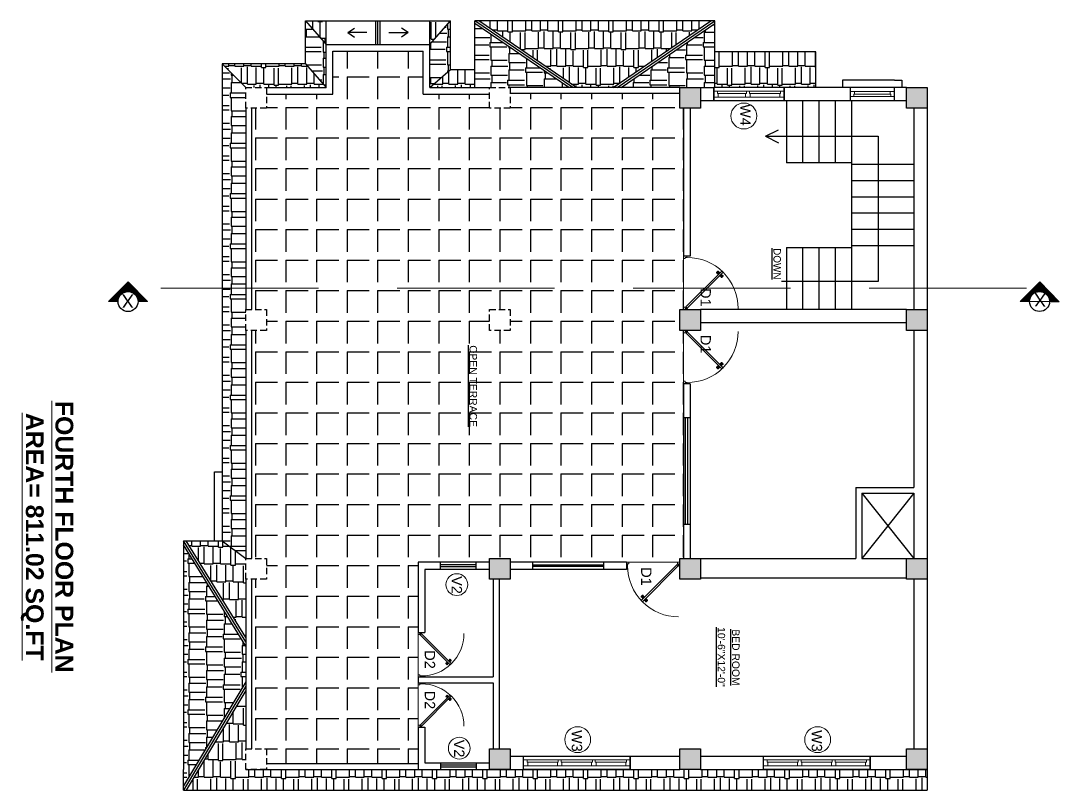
# Model space of a CAD drawing. Header units: inches. Extents: x 1397 to 20304, y -27267 to -746.
# Drawn here: x 18071 to 18772, y -17761 to -17241 of the extents above; entities that cross this region are included whole.
import ezdxf

# ---------------------------------------------------------------- set-up
doc = ezdxf.new("R2010")
doc.units = ezdxf.units.IN
doc.header["$LTSCALE"] = 17
doc.header["$MEASUREMENT"] = 0
doc.linetypes.add('21_FP_00$0$HIDDEN', pattern=[0.375, 0.25, -0.125])
doc.linetypes.add('PHANTOM2', pattern=[1.25, 0.625, -0.125, 0.125, -0.125, 0.125, -0.125])
for name, color, linetype, lineweight in [('25 BOT BAR', 12, 'Continuous', 25), ('aa_section_line', 2, 'PHANTOM2', 13), ('DOOR & WIN', 1, 'Continuous', 25), ('OUTLINE', 1, 'Continuous', 25), ('PUERTAS', 7, 'Continuous', 9), ('TEXT', 231, 'Continuous', 20), ('WINDOW FRAME PLAN', 162, 'Continuous', 18)]:
    doc.layers.add(name, color=color, linetype=linetype, lineweight=lineweight)
doc.layers.add('A-Sect-Iden', color=111, linetype='Continuous')
doc.styles.add('DIMTEXT', font='arial.ttf', dxfattribs={"height": 6})
doc.styles.add('HEADING', font='swissel.ttf')
pattern_1 = [(360, (39844.27, -7276.086), (25.5, 12), [6, -5, 7, -3, 9, -4]), (360, (39850.27, -7275.586), (25.5, 12), [5, -19, 4, -6]), (360, (39862.27, -7276.836), (25.5, 12), [3, -31]), (90, (39844.27, -7276.086), (-8.5, 12), [11.5, -36.5]), (90, (39850.27, -7276.086), (-8.5, 12), [11.25, -36.75]), (90, (39855.27, -7276.086), (-8.5, 12), [10.5, -37.5]), (90, (39862.27, -7276.836), (-8.5, 12), [11.5, -36.5]), (90, (39865.27, -7276.836), (-8.5, 12), [11.5, -36.5]), (90, (39874.27, -7276.086), (-8.5, 12), [11, -37])]
pattern_2 = [(270, (39844.27, -7276.086), (12, -25.5), [6, -5, 7, -3, 9, -4]), (270, (39844.77, -7282.086), (12, -25.5), [5, -19, 4, -6]), (270, (39843.52, -7294.086), (12, -25.5), [3, -31]), (360, (39844.27, -7276.086), (12, 8.5), [11.5, -36.5]), (360, (39844.27, -7282.086), (12, 8.5), [11.25, -36.75]), (360, (39844.27, -7287.086), (12, 8.5), [10.5, -37.5]), (360, (39843.52, -7294.086), (12, 8.5), [11.5, -36.5]), (360, (39843.52, -7297.086), (12, 8.5), [11.5, -36.5]), (360, (39844.27, -7306.086), (12, 8.5), [11, -37])]
pattern_3 = [(270, (37076.872, -7276.086), (12, -25.5), [6, -5, 7, -3, 9, -4]), (270, (37077.372, -7282.086), (12, -25.5), [5, -19, 4, -6]), (270, (37076.122, -7294.086), (12, -25.5), [3, -31]), (360, (37076.872, -7276.086), (12, 8.5), [11.5, -36.5]), (360, (37076.872, -7282.086), (12, 8.5), [11.25, -36.75]), (360, (37076.872, -7287.086), (12, 8.5), [10.5, -37.5]), (360, (37076.122, -7294.086), (12, 8.5), [11.5, -36.5]), (360, (37076.122, -7297.086), (12, 8.5), [11.5, -36.5]), (360, (37076.872, -7306.086), (12, 8.5), [11, -37])]
pattern_4 = [(360, (37076.872, -7276.086), (25.5, 12), [6, -5, 7, -3, 9, -4]), (360, (37082.872, -7275.586), (25.5, 12), [5, -19, 4, -6]), (360, (37094.872, -7276.836), (25.5, 12), [3, -31]), (90, (37076.872, -7276.086), (-8.5, 12), [11.5, -36.5]), (90, (37082.872, -7276.086), (-8.5, 12), [11.25, -36.75]), (90, (37087.872, -7276.086), (-8.5, 12), [10.5, -37.5]), (90, (37094.872, -7276.836), (-8.5, 12), [11.5, -36.5]), (90, (37097.872, -7276.836), (-8.5, 12), [11.5, -36.5]), (90, (37106.872, -7276.086), (-8.5, 12), [11, -37])]
pattern_5 = [(360, (38950.952, -6429.164), (25.5, 12), [6, -5, 7, -3, 9, -4]), (360, (38956.952, -6428.664), (25.5, 12), [5, -19, 4, -6]), (360, (38968.952, -6429.914), (25.5, 12), [3, -31]), (90, (38950.952, -6429.164), (-8.5, 12), [11.5, -36.5]), (90, (38956.952, -6429.164), (-8.5, 12), [11.25, -36.75]), (90, (38961.952, -6429.164), (-8.5, 12), [10.5, -37.5]), (90, (38968.952, -6429.914), (-8.5, 12), [11.5, -36.5]), (90, (38971.952, -6429.914), (-8.5, 12), [11.5, -36.5]), (90, (38980.952, -6429.164), (-8.5, 12), [11, -37])]
pattern_6 = [(270, (38950.952, -6429.164), (12, -25.5), [6, -5, 7, -3, 9, -4]), (270, (38951.452, -6435.164), (12, -25.5), [5, -19, 4, -6]), (270, (38950.202, -6447.164), (12, -25.5), [3, -31]), (360, (38950.952, -6429.164), (12, 8.5), [11.5, -36.5]), (360, (38950.952, -6435.164), (12, 8.5), [11.25, -36.75]), (360, (38950.952, -6440.164), (12, 8.5), [10.5, -37.5]), (360, (38950.202, -6447.164), (12, 8.5), [11.5, -36.5]), (360, (38950.202, -6450.164), (12, 8.5), [11.5, -36.5]), (360, (38950.952, -6459.164), (12, 8.5), [11, -37])]

# ---------------------------------------------------------------- blocks, each defined once
blk = doc.blocks.new('ffddd')
at = {"layer": 'DOOR & WIN'}
for p, q in [((-13345.31, -2388.07), (-13345.31, -2316.07)), ((-13336.31, -2316.07), (-13345.31, -2316.07)), ((-13336.31, -2316.07), (-13336.31, -2388.07)), ((-13336.31, -2388.07), (-13345.31, -2388.07)), ((-13336.31, -2388.07), (-13345.31, -2388.07))]:
    blk.add_line(p, q, dxfattribs=at)
at = {"layer": 'WINDOW FRAME PLAN'}
for p, q in [((-13342.81, -2316.07), (-13342.81, -2318.57)), ((-13342.81, -2385.57), (-13342.81, -2318.57)), ((-13342.81, -2318.57), (-13341.31, -2318.57)), ((-13341.31, -2318.57), (-13341.31, -2319.07)), ((-13341.31, -2319.07), (-13341.31, -2339.57)), ((-13341.31, -2319.07), (-13338.81, -2319.07)), ((-13338.81, -2316.07), (-13338.81, -2319.07)), ((-13338.81, -2319.07), (-13338.81, -2385.07)), ((-13342.81, -2339.57), (-13341.31, -2339.57)), ((-13341.31, -2339.07), (-13338.81, -2339.07)), ((-13342.81, -2341.57), (-13341.31, -2341.57)), ((-13341.31, -2341.57), (-13341.31, -2342.07)), ((-13341.31, -2341.57), (-13341.31, -2362.57)), ((-13341.31, -2342.07), (-13338.81, -2342.07)), ((-13341.31, -2362.07), (-13338.81, -2362.07)), ((-13341.31, -2362.57), (-13341.31, -2362.07)), ((-13342.81, -2362.57), (-13341.31, -2362.57)), ((-13342.81, -2364.57), (-13341.31, -2364.57)), ((-13341.31, -2364.57), (-13341.31, -2385.57)), ((-13341.31, -2365.07), (-13338.81, -2365.07)), ((-13342.81, -2388.07), (-13342.81, -2385.57)), ((-13342.81, -2385.57), (-13341.31, -2385.57)), ((-13341.31, -2385.07), (-13338.81, -2385.07)), ((-13341.31, -2385.57), (-13341.31, -2385.07)), ((-13338.81, -2388.07), (-13338.81, -2385.07))]:
    blk.add_line(p, q, dxfattribs=at)
blk = doc.blocks.new('3ft')
at = {"layer": 'PUERTAS', "color": 6}
for p, q in [((1.01, 2.52), (25.23, 26.74)), ((26.05, 25.92), (1.77, 1.64)), ((26.05, 25.92), (25.23, 26.74)), ((0, 2.4), (0, 0)), ((0.72, 2.4), (0, 2.4)), ((1.6, 0), (0, 0)), ((0.72, 1.52), (0.72, 2.44)), ((0.8, 1.52), (0.72, 1.52)), ((0.8, 1.52), (0.8, 2.41)), ((0.8, 1.2), (0.8, 1.52)), ((1.6, 1.2), (0.8, 1.2)), ((1.57, 1.84), (0.94, 2.47)), ((1.63, 1.89), (0.97, 2.55)), ((1.63, 1.89), (1.57, 1.84)), ((1.77, 1.64), (1.57, 1.84)), ((1.6, 0), (1.6, 1.2)), ((34.4, 0), (34.4, 1.2)), ((34.4, 1.2), (35.2, 1.2)), ((34.4, 0), (36, 0)), ((35.2, 1.2), (35.2, 2.4)), ((35.2, 2.4), (36, 2.4)), ((36, 0), (36, 2.4))]:
    blk.add_line(p, q, dxfattribs=at)
at = {"layer": 'PUERTAS', "color": 8}
for p, q in [((22.57, 24.94), (21.65, 25.68)), ((22.63, 24.99), (21.69, 25.75)), ((22.74, 25.1), (21.84, 25.9)), ((22.13, 26.28), (21.98, 26.13)), ((22.88, 25.24), (22.01, 26.06)), ((22.13, 26.28), (22.27, 26.42)), ((22.29, 26.41), (22.27, 26.42)), ((23.16, 25.52), (22.34, 26.39)), ((23.3, 25.66), (22.5, 26.56)), ((23.41, 25.77), (22.65, 26.71)), ((22.69, 24.32), (23.02, 24.83)), ((23.46, 25.83), (22.72, 26.75)), ((22.95, 24.96), (22.84, 25.07)), ((22.98, 24.99), (22.86, 25.1)), ((23.03, 25.04), (22.91, 25.15)), ((22.91, 24.53), (23.1, 24.91)), ((23.11, 25.12), (22.99, 25.23)), ((23.13, 24.76), (23.18, 24.99)), ((23.28, 25.3), (23.17, 25.41)), ((23.36, 25.37), (23.25, 25.49)), ((23.31, 24.94), (23.28, 25.08)), ((23.41, 25.43), (23.3, 25.54)), ((23.46, 25.09), (23.32, 25.13)), ((23.44, 25.45), (23.33, 25.56)), ((23.64, 25.27), (23.41, 25.22)), ((23.87, 25.49), (23.49, 25.3)), ((24.08, 25.71), (23.57, 25.38)), ((23.63, 23.38), (24.14, 23.72)), ((23.84, 23.6), (24.22, 23.79)), ((24.07, 23.82), (24.3, 23.88)), ((24.25, 24), (24.39, 23.97)), ((24.25, 23.26), (24.99, 22.34)), ((24.27, 23.64), (24.38, 23.53)), ((24.3, 23.67), (24.41, 23.56)), ((24.3, 23.32), (25.06, 22.38)), ((24.35, 23.72), (24.46, 23.61)), ((24.4, 24.15), (24.43, 24.01)), ((24.41, 23.43), (25.2, 22.53)), ((24.43, 23.8), (24.54, 23.69)), ((24.58, 24.33), (24.52, 24.1)), ((24.55, 23.57), (25.37, 22.7)), ((24.6, 23.97), (24.72, 23.86)), ((24.8, 24.56), (24.61, 24.18)), ((25.02, 24.77), (24.68, 24.26)), ((24.68, 24.05), (24.79, 23.94)), ((24.73, 24.1), (24.85, 23.99)), ((24.76, 24.13), (24.87, 24.02)), ((24.83, 23.85), (25.7, 23.03)), ((24.97, 23.99), (25.87, 23.2)), ((25.08, 24.1), (26.02, 23.34)), ((25.14, 24.15), (26.06, 23.41)), ((25.58, 22.82), (25.43, 22.67)), ((25.58, 22.82), (25.73, 22.97)), ((25.72, 22.98), (25.73, 22.97)), ((0, 0), (36, 0))]:
    blk.add_line(p, q, dxfattribs=at)
at = {"layer": 'PUERTAS', "color": 1}
for p, q in [((21.67, 25.73), (22.17, 26.23)), ((22.49, 24.95), (21.67, 25.61)), ((21.7, 25.82), (22.14, 26.26)), ((21.73, 25.79), (21.7, 25.82)), ((22.58, 26.7), (22.14, 26.26)), ((22.67, 26.73), (22.17, 26.23)), ((22.61, 26.67), (22.58, 26.7)), ((22.6, 24.96), (23.02, 25.38)), ((22.61, 24.25), (22.92, 24.72)), ((22.62, 24.13), (22.61, 24.14)), ((22.7, 25.07), (22.71, 25.06)), ((23.45, 25.91), (22.79, 26.73)), ((22.82, 25.06), (23.08, 25.32)), ((22.94, 24.95), (22.83, 25.07)), ((22.92, 24.72), (22.92, 24.72)), ((22.93, 24.94), (23.19, 25.21)), ((22.93, 24.84), (22.93, 24.83)), ((23.44, 25.81), (23.02, 25.38)), ((23.34, 25.58), (23.08, 25.32)), ((23.46, 25.47), (23.19, 25.21)), ((23.33, 25.7), (23.34, 25.69)), ((23.45, 25.46), (23.33, 25.57)), ((23.44, 23.31), (23.45, 23.3)), ((23.56, 23.3), (24.03, 23.61)), ((23.57, 25.47), (23.57, 25.47)), ((24.15, 25.79), (23.68, 25.48)), ((23.68, 25.48), (23.68, 25.48)), ((24.03, 23.61), (24.03, 23.62)), ((24.14, 23.62), (24.14, 23.62)), ((24.25, 23.62), (24.51, 23.89)), ((24.27, 25.78), (24.26, 25.79)), ((24.26, 23.29), (24.69, 23.71)), ((24.26, 23.63), (24.37, 23.52)), ((24.26, 23.18), (24.92, 22.37)), ((24.37, 23.52), (24.63, 23.77)), ((24.37, 23.4), (24.37, 23.4)), ((24.78, 24.15), (24.51, 23.89)), ((24.89, 24.03), (24.63, 23.77)), ((25.11, 24.14), (24.69, 23.71)), ((24.77, 24.14), (24.88, 24.03)), ((24.79, 24.38), (24.78, 24.37)), ((24.78, 24.26), (24.78, 24.26)), ((25.1, 24.84), (24.79, 24.38)), ((25, 24.03), (25, 24.03)), ((25.04, 22.36), (25.54, 22.86)), ((25.09, 24.96), (25.1, 24.95)), ((25.1, 22.42), (25.13, 22.39)), ((25.13, 22.39), (25.57, 22.83)), ((25.22, 24.14), (26.03, 23.48)), ((26.04, 23.37), (25.54, 22.86)), ((26.01, 23.27), (25.57, 22.83)), ((25.98, 23.3), (26.01, 23.27))]:
    blk.add_line(p, q, dxfattribs=at)
at = {"layer": 'PUERTAS', "color": 2}
for p, q in [((21.99, 26.11), (21.98, 26.13)), ((25.42, 22.68), (25.43, 22.67))]:
    blk.add_line(p, q, dxfattribs=at)
at = {"layer": 'PUERTAS', "color": 6}
for radius in [0.155, 0.0752]:
    blk.add_circle((0.82, 2.56), radius, dxfattribs=at)
blk.add_arc((0.82, 2.56), 34.38, 359.72845, 90.03333, dxfattribs=at)
at = {"layer": 'PUERTAS', "color": 1}
for centre, start, end in [((22.54, 25.01), 231.07637, 315), ((22.67, 24.2), 135, 225), ((22.73, 26.68), 38.92363, 135), ((22.77, 25.12), 225, 315), ((22.99, 24.89), 135, 219.74275), ((22.87, 24.78), 315, 39.74275), ((23.28, 25.63), 315, 45), ((23.39, 25.86), 315, 38.92363), ((23.51, 23.36), 225, 315), ((23.51, 25.41), 50.25725, 135), ((23.62, 25.53), 230.25725, 315), ((24.09, 23.56), 50.25725, 135), ((24.2, 23.68), 230.25725, 315), ((24.2, 25.73), 45, 135), ((24.32, 23.23), 135, 218.92363), ((24.42, 23.46), 135, 225), ((24.84, 24.31), 135, 219.74275), ((24.72, 24.21), 315, 39.74275), ((24.94, 23.98), 45, 135), ((24.98, 22.42), 218.92363, 315), ((25.04, 24.89), 315, 45), ((25.17, 24.08), 51.07637, 135), ((25.98, 23.42), 315, 51.07637)]:
    blk.add_arc(centre, 0.08, start, end, dxfattribs=at)
blk = doc.blocks.new('*U2802')
at = {"color": 3, "xscale": -1}
blk.add_blockref('3ft', (42, 0), dxfattribs=at)
blk = doc.blocks.new('*U2795')
at = {"color": 3, "xscale": -1}
blk.add_blockref('3ft', (42, 0), dxfattribs=at)
blk = doc.blocks.new("W4'")
at = {"layer": '25 BOT BAR'}
for p, q in [((9894.28, -8421.4), (9894.28, -8468.92)), ((9903.28, -8421.4), (9903.28, -8468.92))]:
    blk.add_line(p, q, dxfattribs=at)
at = {"layer": 'DOOR & WIN'}
blk.add_line((9903.28, -8421.4), (9894.28, -8421.4), dxfattribs=at)
at = {"layer": 'OUTLINE'}
blk.add_line((9903.28, -8468.92), (9894.28, -8468.92), dxfattribs=at)
at = {"layer": 'WINDOW FRAME PLAN'}
for p, q in [((9896.78, -8421.4), (9896.78, -8423.9)), ((9896.78, -8468.92), (9896.78, -8423.9)), ((9896.78, -8423.9), (9898.28, -8423.9)), ((9898.28, -8423.9), (9898.28, -8424.4)), ((9898.28, -8424.4), (9898.28, -8444.9)), ((9898.28, -8424.4), (9900.78, -8424.4)), ((9900.78, -8421.4), (9900.78, -8424.4)), ((9900.78, -8424.4), (9900.78, -8468.92)), ((9896.78, -8444.9), (9898.28, -8444.9)), ((9896.78, -8446.9), (9898.28, -8446.9)), ((9898.28, -8444.4), (9900.78, -8444.4)), ((9898.28, -8446.9), (9898.28, -8447.4)), ((9898.28, -8446.9), (9898.28, -8466.42)), ((9898.28, -8447.4), (9900.78, -8447.4)), ((9896.78, -8468.92), (9896.78, -8466.42)), ((9896.78, -8466.42), (9898.28, -8466.42)), ((9898.28, -8465.92), (9900.78, -8465.92)), ((9898.28, -8466.42), (9898.28, -8465.92)), ((9900.78, -8468.92), (9900.78, -8465.92))]:
    blk.add_line(p, q, dxfattribs=at)
blk = doc.blocks.new('2ft6in')
at = {"layer": 'PUERTAS', "color": 2}
for p, q in [((0.84, 2.1), (21.02, 22.28)), ((21.71, 21.6), (1.47, 1.37)), ((18.33, 21.76), (18.31, 21.77)), ((21.71, 21.6), (21.02, 22.28)), ((21.18, 18.9), (21.2, 18.89)), ((0, 2), (0, 0)), ((0.6, 2), (0, 2)), ((1.33, 0), (0, 0)), ((0.6, 1.26), (0.6, 2.04)), ((0.67, 1.26), (0.6, 1.26)), ((0.67, 1.26), (0.67, 2.01)), ((0.67, 1), (0.67, 1.26)), ((1.33, 1), (0.67, 1)), ((1.31, 1.53), (0.79, 2.06)), ((1.36, 1.58), (0.81, 2.12)), ((1.36, 1.58), (1.31, 1.53)), ((1.47, 1.37), (1.31, 1.53)), ((1.33, 0), (1.33, 1)), ((28.67, 0), (28.67, 1)), ((28.67, 1), (29.33, 1)), ((28.67, 0), (30, 0)), ((29.33, 1), (29.33, 2)), ((29.33, 2), (30, 2)), ((30, 0), (30, 2))]:
    blk.add_line(p, q, dxfattribs=at)
at = {"layer": 'PUERTAS', "color": 8}
for p, q in [((18.81, 20.78), (18.04, 21.4)), ((18.86, 20.83), (18.08, 21.46)), ((18.95, 20.92), (18.2, 21.58)), ((18.44, 21.9), (18.31, 21.77)), ((19.07, 21.03), (18.34, 21.72)), ((18.44, 21.9), (18.56, 22.02)), ((18.58, 22.01), (18.56, 22.02)), ((19.3, 21.26), (18.61, 22)), ((19.42, 21.38), (18.75, 22.14)), ((19.51, 21.48), (18.88, 22.26)), ((19.55, 21.53), (18.93, 22.3)), ((19.4, 21.08), (19.31, 21.17)), ((19.47, 21.15), (19.38, 21.24)), ((19.51, 21.19), (19.42, 21.28)), ((19.53, 21.21), (19.44, 21.3)), ((19.7, 21.06), (19.51, 21.01)), ((19.89, 21.24), (19.58, 21.08)), ((20.07, 21.42), (19.64, 21.15)), ((18.91, 20.27), (19.19, 20.69)), ((19.13, 20.8), (19.03, 20.9)), ((19.15, 20.82), (19.05, 20.92)), ((19.09, 20.44), (19.25, 20.76)), ((19.19, 20.87), (19.1, 20.96)), ((19.25, 20.93), (19.16, 21.02)), ((19.28, 20.63), (19.32, 20.83)), ((19.43, 20.78), (19.4, 20.9)), ((19.55, 20.91), (19.43, 20.94)), ((19.69, 19.49), (20.12, 19.76)), ((19.87, 19.67), (20.18, 19.83)), ((20.06, 19.85), (20.25, 19.9)), ((20.21, 20), (20.33, 19.97)), ((20.21, 19.38), (20.83, 18.61)), ((20.23, 19.7), (20.32, 19.61)), ((20.25, 19.72), (20.34, 19.63)), ((20.25, 19.43), (20.88, 18.65)), ((20.29, 19.76), (20.38, 19.67)), ((20.33, 20.13), (20.36, 20.01)), ((20.34, 19.53), (21, 18.77)), ((20.36, 19.83), (20.45, 19.74)), ((20.48, 20.28), (20.44, 20.08)), ((20.46, 19.64), (21.14, 18.91)), ((20.5, 19.98), (20.6, 19.89)), ((20.67, 20.47), (20.51, 20.15)), ((20.85, 20.64), (20.57, 20.22)), ((20.57, 20.04), (20.66, 19.95)), ((20.61, 20.09), (20.7, 19.99)), ((20.63, 20.11), (20.72, 20.01)), ((20.69, 19.87), (21.42, 19.19)), ((20.81, 19.99), (21.56, 19.33)), ((20.9, 20.08), (21.68, 19.45)), ((20.95, 20.13), (21.72, 19.51)), ((21.32, 19.01), (21.2, 18.89)), ((21.32, 19.01), (21.44, 19.14)), ((21.43, 19.15), (21.44, 19.14)), ((0, 0), (30, 0))]:
    blk.add_line(p, q, dxfattribs=at)
at = {"layer": 'PUERTAS', "color": 1}
for p, q in [((18.06, 21.44), (18.48, 21.86)), ((18.74, 20.79), (18.06, 21.34)), ((18.08, 21.51), (18.45, 21.88)), ((18.11, 21.49), (18.08, 21.51)), ((18.82, 22.25), (18.45, 21.88)), ((18.9, 22.28), (18.48, 21.86)), ((18.84, 22.23), (18.82, 22.25)), ((18.83, 20.8), (19.18, 21.15)), ((19.54, 21.59), (18.99, 22.27)), ((19.02, 20.88), (19.24, 21.1)), ((19.54, 21.5), (19.18, 21.15)), ((19.45, 21.31), (19.24, 21.1)), ((19.55, 21.22), (19.33, 21.01)), ((19.45, 21.41), (19.45, 21.41)), ((19.54, 21.22), (19.45, 21.31)), ((19.64, 21.23), (19.64, 21.23)), ((19.74, 21.24), (19.73, 21.23)), ((20.12, 21.49), (19.74, 21.24)), ((20.22, 21.48), (20.22, 21.49)), ((18.84, 20.21), (19.1, 20.6)), ((18.85, 20.11), (18.84, 20.12)), ((18.92, 20.89), (18.93, 20.88)), ((19.12, 20.8), (19.03, 20.89)), ((19.1, 20.7), (19.11, 20.69)), ((19.1, 20.6), (19.1, 20.6)), ((19.11, 20.79), (19.33, 21.01)), ((19.53, 19.43), (19.54, 19.42)), ((19.64, 19.42), (20.02, 19.67)), ((20.02, 19.67), (20.03, 19.68)), ((20.12, 19.68), (20.12, 19.68)), ((20.21, 19.69), (20.43, 19.9)), ((20.22, 19.41), (20.57, 19.76)), ((20.22, 19.69), (20.31, 19.6)), ((20.22, 19.32), (20.76, 18.64)), ((20.31, 19.6), (20.52, 19.81)), ((20.31, 19.5), (20.31, 19.5)), ((20.65, 20.12), (20.43, 19.9)), ((20.74, 20.03), (20.52, 19.81)), ((20.93, 20.11), (20.57, 19.76)), ((20.64, 20.11), (20.73, 20.02)), ((20.66, 20.31), (20.65, 20.31)), ((20.65, 20.21), (20.65, 20.22)), ((20.91, 20.7), (20.66, 20.31)), ((20.84, 20.02), (20.83, 20.03)), ((20.86, 18.63), (21.28, 19.05)), ((20.91, 20.8), (20.91, 20.79)), ((20.91, 18.68), (20.94, 18.66)), ((20.94, 18.66), (21.31, 19.03)), ((21.02, 20.12), (21.7, 19.57)), ((21.7, 19.47), (21.28, 19.05)), ((21.67, 19.4), (21.31, 19.03)), ((21.65, 19.42), (21.67, 19.4))]:
    blk.add_line(p, q, dxfattribs=at)
at = {"layer": 'PUERTAS', "color": 2}
for radius in [0.129, 0.0627]:
    blk.add_circle((0.68, 2.14), radius, dxfattribs=at)
at = {"layer": 'PUERTAS', "color": 8}
blk.add_arc((0.68, 2.14), 28.65, 359.72845, 90.03333, dxfattribs=at)
at = {"layer": 'PUERTAS', "color": 1}
for centre, start, end in [((18.94, 22.23), 38.92363, 135), ((19.4, 21.36), 315, 45), ((19.49, 21.55), 315, 38.92363), ((19.6, 21.18), 50.25725, 135), ((19.68, 21.28), 230.25725, 315), ((20.17, 21.44), 45, 135), ((18.78, 20.84), 231.07637, 315), ((18.89, 20.16), 135, 225), ((18.97, 20.93), 225, 315), ((19.16, 20.74), 135, 219.74275), ((19.06, 20.65), 315, 39.74275), ((19.59, 19.47), 225, 315), ((20.07, 19.63), 50.25725, 135), ((20.16, 19.73), 230.25725, 315), ((20.27, 19.36), 135, 218.92363), ((20.35, 19.55), 135, 225), ((20.7, 20.26), 135, 219.74275), ((20.6, 20.17), 315, 39.74275), ((20.78, 19.98), 45, 135), ((20.82, 18.68), 218.92363, 315), ((20.87, 20.75), 315, 45), ((20.98, 20.07), 51.07637, 135), ((21.65, 19.52), 315, 51.07637)]:
    blk.add_arc(centre, 0.0667, start, end, dxfattribs=at)
blk = doc.blocks.new('*U3074')
at = {"color": 3}
blk.add_blockref('2ft6in', (0, 0), dxfattribs=at)

msp = doc.modelspace()

# ---------------------------------------------------------------- hatches: boundary and pattern name
at = {"layer": 'A-Sect-Iden', "ltscale": 0.5}
h = msp.add_hatch(dxfattribs=at)
h.set_pattern_fill('ANSI37', color=2, scale=5, angle=270, style=0)
h.set_pattern_definition([(315, (11961.76286, 8418.14273), (0.441941738, 0.441941738), []), (45, (11961.76286, 8418.14273), (-0.441941738, 0.441941738), [])])
h.paths.add_polyline_path([(18136.53, -17430.93), (18130.04, -17430.93), (18143.28, -17417.69), (18156.52, -17430.93), (18150.03, -17430.93, 1)])
h = msp.add_hatch(dxfattribs=at)
h.set_pattern_fill('ANSI37', color=2, scale=5, angle=270, style=0)
h.set_pattern_definition([(315, (12577.1368, 8418.16734), (0.441941738, 0.441941738), []), (45, (12577.1368, 8418.16734), (-0.441941738, 0.441941738), [])])
h.paths.add_polyline_path([(18751.9, -17430.84), (18745.41, -17430.77), (18758.79, -17417.67), (18771.9, -17431.05), (18765.4, -17430.98, 1)])
at = {"layer": 'DOOR & WIN'}
h = msp.add_hatch(color=256, dxfattribs=at)
h.dxf.hatch_style = 1
h.paths.add_polyline_path([(18529.71, -17300.37), (18529.71, -17286.37), (18515.71, -17286.37), (18515.71, -17300.37)])
h = msp.add_hatch(color=256, dxfattribs=at)
h.dxf.hatch_style = 1
h.paths.add_polyline_path([(18682.71, -17300.37), (18682.71, -17286.37), (18668.71, -17286.37), (18668.71, -17300.37)])
h = msp.add_hatch(color=256, dxfattribs=at)
h.dxf.hatch_style = 1
h.paths.add_polyline_path([(18529.71, -17450.37), (18529.71, -17436.37), (18515.71, -17436.37), (18515.71, -17450.37)])
h = msp.add_hatch(color=256, dxfattribs=at)
h.dxf.hatch_style = 1
h.paths.add_polyline_path([(18682.71, -17450.37), (18682.71, -17436.37), (18668.71, -17436.37), (18668.71, -17450.37)])
h = msp.add_hatch(color=256, dxfattribs=at)
h.dxf.hatch_style = 1
h.paths.add_polyline_path([(18401.23, -17618.37), (18401.23, -17604.37), (18387.23, -17604.37), (18387.23, -17618.37)])
h = msp.add_hatch(color=256, dxfattribs=at)
h.dxf.hatch_style = 1
h.paths.add_polyline_path([(18529.71, -17618.37), (18529.71, -17604.37), (18515.71, -17604.37), (18515.71, -17618.37)])
h = msp.add_hatch(color=256, dxfattribs=at)
h.dxf.hatch_style = 1
h.paths.add_polyline_path([(18682.71, -17618.37), (18682.71, -17604.37), (18668.71, -17604.37), (18668.71, -17618.37)])
h = msp.add_hatch(color=256, dxfattribs=at)
h.dxf.hatch_style = 1
h.paths.add_polyline_path([(18401.23, -17746.84), (18401.23, -17732.84), (18387.23, -17732.84), (18387.23, -17746.84)])
h = msp.add_hatch(color=256, dxfattribs=at)
h.dxf.hatch_style = 1
h.paths.add_polyline_path([(18529.71, -17746.84), (18529.71, -17732.84), (18515.71, -17732.84), (18515.71, -17746.84)])
h = msp.add_hatch(color=256, dxfattribs=at)
h.dxf.hatch_style = 1
h.paths.add_polyline_path([(18682.71, -17746.84), (18682.71, -17732.84), (18668.71, -17732.84), (18668.71, -17746.84)])
at = {"layer": 'OUTLINE'}
h = msp.add_hatch(dxfattribs=at)
h.set_pattern_fill('AR-RSHKE', color=8, angle=360)
h.set_pattern_definition(pattern_5)
h.paths.add_polyline_path([(18276.97, -17241.37), (18262.97, -17241.37), (18276.97, -17257.37)])
h = msp.add_hatch(dxfattribs=at)
h.set_pattern_fill('AR-RSHKE', color=8, angle=270)
h.set_pattern_definition(pattern_6)
h.paths.add_polyline_path([(18276.97, -17257.37), (18262.97, -17241.37), (18262.97, -17270.37), (18276.97, -17286.37)])
h = msp.add_hatch(dxfattribs=at)
h.set_pattern_fill('AR-RSHKE', color=8, angle=360)
h.set_pattern_definition(pattern_5)
h.paths.add_polyline_path([(18346.97, -17257.37), (18360.97, -17241.37), (18346.97, -17241.37)])
h = msp.add_hatch(dxfattribs=at)
h.set_pattern_fill('AR-RSHKE', color=8, angle=270)
h.set_pattern_definition(pattern_6)
h.paths.add_polyline_path([(18346.97, -17286.37), (18360.97, -17274.37), (18360.97, -17241.37), (18346.97, -17257.37)])
h = msp.add_hatch(dxfattribs=at)
h.set_pattern_fill('AR-RSHKE', color=8, angle=270)
h.set_pattern_definition(pattern_2)
h.paths.add_polyline_path([(18401.23, -17286.37), (18440.81, -17286.37), (18377.47, -17243.19), (18377.47, -17286.37), (18387.23, -17286.37)])
h = msp.add_hatch(dxfattribs=at)
h.set_pattern_fill('AR-RSHKE', color=8, angle=360)
h.set_pattern_definition(pattern_1)
h.paths.add_polyline_path([(18536.81, -17241.37), (18380.13, -17241.37), (18446.13, -17286.37), (18470.81, -17286.37)])
h = msp.add_hatch(dxfattribs=at)
h.set_pattern_fill('AR-RSHKE', color=8, angle=270)
h.set_pattern_definition(pattern_2)
h.paths.add_polyline_path([(18529.71, -17286.37), (18538.71, -17286.37), (18539.47, -17286.37), (18539.47, -17243.19), (18476.13, -17286.37), (18515.71, -17286.37)])
h = msp.add_hatch(dxfattribs=at)
h.set_pattern_fill('ANGLE', color=8, scale=75, angle=270)
h.set_pattern_definition([(270, (39844.27, -7276.086), (20.625, -4e-15), [15, -5.625]), (360, (39844.27, -7276.086), (5e-15, 20.625), [15, -5.625])])
h.paths.add_polyline_path([(18479.71, -17606.87), (18481.31, -17606.87), (18515.71, -17606.87), (18515.71, -17604.37), (18518.21, -17604.37), (18518.21, -17486.37), (18518.21, -17484.77), (18518.21, -17450.37), (18515.71, -17450.37), (18515.71, -17436.37), (18518.21, -17436.37), (18518.21, -17434.77), (18518.21, -17421.94), (18226.71, -17421.93), (18226.71, -17436.37), (18236.71, -17436.37), (18236.71, -17450.37), (18226.71, -17450.37), (18226.71, -17604.37), (18236.71, -17604.37), (18236.71, -17618.37), (18226.71, -17618.37), (18226.71, -17732.84), (18236.71, -17732.84), (18236.71, -17742.84), (18339.23, -17742.84), (18339.23, -17718.34), (18339.23, -17717), (18339.23, -17688.34), (18339.23, -17684.37), (18339.23, -17683.04), (18339.23, -17654.37), (18339.23, -17606.87), (18387.23, -17606.87), (18387.23, -17604.37), (18401.23, -17604.37), (18401.23, -17606.87)])
h.paths.add_polyline_path([(18401.23, -17450.37), (18387.23, -17450.37), (18387.23, -17436.37), (18401.23, -17436.37)], flags=16)
h.paths.add_polyline_path([(18518.21, -17421.94), (18518.21, -17400.37), (18518.21, -17300.37), (18515.71, -17300.37), (18515.71, -17290.37), (18401.23, -17290.37), (18401.23, -17300.37), (18387.23, -17300.37), (18387.23, -17290.87), (18342.47, -17290.87), (18342.47, -17261.87), (18281.47, -17261.87), (18281.47, -17290.87), (18236.71, -17290.87), (18236.71, -17300.37), (18226.71, -17300.37), (18226.71, -17421.93)])
h.paths.add_polyline_path([(18371.53, -17459.24), (18371.53, -17516.86), (18381.84, -17516.86), (18381.84, -17459.24)], flags=24)
h = msp.add_hatch(dxfattribs=at)
h.set_pattern_fill('AR-RSHKE', color=8, angle=360)
h.set_pattern_definition(pattern_4)
h.paths.add_polyline_path([(18539.47, -17262.37), (18539.47, -17286.37), (18538.71, -17286.37), (18586.23, -17286.37), (18607.71, -17286.37), (18607.71, -17262.37)])
h = msp.add_hatch(dxfattribs=at)
h.set_pattern_fill('AR-RSHKE', color=8, angle=270)
h.set_pattern_definition(pattern_3)
h.paths.add_polyline_path([(18222.71, -17421.93), (18222.71, -17300.37), (18222.71, -17286.37), (18206.71, -17270.37), (18206.71, -17421.93)])
h = msp.add_hatch(dxfattribs=at)
h.set_pattern_fill('AR-RSHKE', color=8, angle=360)
h.set_pattern_definition(pattern_4)
h.paths.add_polyline_path([(18276.97, -17286.37), (18262.97, -17270.37), (18206.71, -17270.37), (18222.71, -17286.37), (18236.71, -17286.37)])
h = msp.add_hatch(dxfattribs=at)
h.set_pattern_fill('AR-RSHKE', color=8, angle=360)
h.set_pattern_definition(pattern_4)
h.paths.add_polyline_path([(18377.47, -17286.37), (18377.47, -17274.37), (18360.97, -17274.37), (18346.97, -17286.37)])
h = msp.add_hatch(dxfattribs=at)
h.set_pattern_fill('AR-RSHKE', color=8, angle=270)
h.set_pattern_definition(pattern_3)
h.paths.add_polyline_path([(18222.71, -17604.37), (18222.71, -17450.37), (18222.71, -17436.37), (18222.71, -17421.93), (18206.71, -17421.93), (18206.71, -17592.37)])
h = msp.add_hatch(dxfattribs=at)
h.set_pattern_fill('AR-RSHKE', color=8, angle=270)
h.set_pattern_definition(pattern_2)
h.paths.add_polyline_path([(18180.71, -17746.84), (18180.71, -17757.91), (18222.71, -17687.68), (18222.71, -17663.47), (18180.71, -17595.24)])
h = msp.add_hatch(dxfattribs=at)
h.set_pattern_fill('AR-RSHKE', color=8, angle=360)
h.set_pattern_definition(pattern_1)
h.paths.add_polyline_path([(18222.71, -17618.37), (18222.71, -17604.37), (18206.71, -17592.37), (18182.47, -17592.37), (18222.71, -17657.74)])
h = msp.add_hatch(dxfattribs=at)
h.set_pattern_fill('AR-RSHKE', color=8, angle=360)
h.set_pattern_definition(pattern_1)
h.paths.add_polyline_path([(18222.71, -17732.84), (18222.71, -17693.53), (18182.46, -17760.84), (18682.71, -17760.84), (18682.71, -17746.84), (18668.71, -17746.84), (18529.71, -17746.84), (18515.71, -17746.84), (18222.71, -17746.84)])

# ---------------------------------------------------------------- linework, layer by layer
at = {"layer": '25 BOT BAR'}
for p, q in [((18262.97, -17270.37), (18262.97, -17241.37)), ((18262.97, -17241.37), (18360.97, -17241.37)), ((18262.97, -17241.37), (18276.97, -17257.37)), ((18276.97, -17286.37), (18276.97, -17241.37)), ((18310.47, -17257.37), (18310.47, -17241.37)), ((18311.97, -17257.37), (18311.97, -17241.37)), ((18313.47, -17257.37), (18313.47, -17241.37)), ((18346.97, -17286.37), (18346.97, -17241.37)), ((18346.97, -17257.37), (18360.97, -17241.37)), ((18360.97, -17274.37), (18360.97, -17241.37)), ((18539.47, -17241.37), (18377.47, -17241.37)), ((18377.47, -17286.37), (18377.47, -17241.37)), ((18443.47, -17286.37), (18377.47, -17241.37)), ((18440.81, -17286.37), (18377.47, -17243.19)), ((18446.13, -17286.37), (18380.13, -17241.37)), ((18470.81, -17286.37), (18536.81, -17241.37)), ((18473.47, -17286.37), (18539.47, -17241.37)), ((18476.13, -17286.37), (18539.47, -17243.19)), ((18539.47, -17286.37), (18539.47, -17241.37)), ((18276.97, -17257.37), (18346.97, -17257.37)), ((18281.47, -17290.87), (18281.47, -17261.87)), ((18281.47, -17261.87), (18342.47, -17261.87)), ((18342.47, -17290.87), (18342.47, -17261.87)), ((18607.71, -17262.37), (18539.47, -17262.37)), ((18607.71, -17286.37), (18607.71, -17262.37)), ((18262.97, -17270.37), (18206.71, -17270.37)), ((18206.71, -17270.37), (18222.71, -17286.37)), ((18262.97, -17270.37), (18276.97, -17286.37)), ((18346.97, -17286.37), (18360.97, -17274.37)), ((18360.97, -17274.37), (18377.47, -17274.37)), ((18236.71, -17286.37), (18276.97, -17286.37)), ((18346.97, -17286.37), (18387.23, -17286.37)), ((18515.71, -17286.37), (18401.23, -17286.37)), ((18529.71, -17286.37), (18538.71, -17286.37)), ((18538.71, -17286.37), (18538.71, -17295.37)), ((18630.71, -17286.37), (18586.23, -17286.37)), ((18586.23, -17286.37), (18586.23, -17295.37)), ((18630.71, -17281.37), (18625.71, -17281.37)), ((18625.71, -17281.37), (18625.71, -17286.37)), ((18660.71, -17281.37), (18630.71, -17281.37)), ((18660.71, -17286.37), (18630.71, -17286.37)), ((18630.71, -17286.37), (18630.71, -17295.37)), ((18668.71, -17286.37), (18649.53, -17286.37)), ((18660.71, -17281.37), (18665.71, -17281.37)), ((18660.71, -17295.37), (18660.71, -17286.37)), ((18665.71, -17281.37), (18665.71, -17286.37)), ((18236.71, -17290.87), (18281.47, -17290.87)), ((18342.47, -17290.87), (18387.23, -17290.87)), ((18515.71, -17290.37), (18401.23, -17290.37)), ((18222.71, -17300.37), (18222.71, -17436.37)), ((18226.71, -17300.37), (18226.71, -17436.37)), ((18518.21, -17300.37), (18518.21, -17400.37)), ((18522.71, -17300.37), (18522.71, -17400.37)), ((18538.71, -17295.37), (18529.71, -17295.37)), ((18668.71, -17295.37), (18586.23, -17295.37)), ((18587.71, -17295.37), (18587.71, -17337.37)), ((18598.71, -17295.37), (18598.71, -17337.37)), ((18609.71, -17295.37), (18609.71, -17337.37)), ((18620.71, -17295.37), (18620.71, -17337.37)), ((18631.71, -17295.37), (18631.71, -17337.37)), ((18673.71, -17300.37), (18673.71, -17436.37)), ((18682.71, -17300.37), (18682.71, -17436.37)), ((18573.58, -17319.37), (18582.42, -17314.98)), ((18573.58, -17319.37), (18649.71, -17319.37)), ((18573.58, -17319.37), (18582.42, -17323.77)), ((18649.71, -17319.37), (18649.71, -17417.37)), ((18631.71, -17337.37), (18587.71, -17337.37)), ((18631.71, -17337.37), (18631.71, -17394.37)), ((18673.71, -17338.37), (18631.71, -17338.37)), ((18673.71, -17349.37), (18631.71, -17349.37)), ((18673.71, -17360.37), (18631.71, -17360.37)), ((18673.71, -17371.37), (18631.71, -17371.37)), ((18673.71, -17382.37), (18631.71, -17382.37)), ((18631.71, -17392.37), (18631.71, -17436.37)), ((18587.71, -17394.37), (18587.71, -17436.37)), ((18587.71, -17394.37), (18631.71, -17394.37)), ((18598.71, -17394.37), (18598.71, -17436.37)), ((18609.71, -17394.37), (18609.71, -17436.37)), ((18620.71, -17394.37), (18620.71, -17436.37)), ((18673.71, -17393.37), (18631.71, -17393.37)), ((18522.71, -17400.37), (18518.21, -17400.37)), ((18649.71, -17417.37), (18584.47, -17417.37)), ((18668.71, -17436.37), (18529.71, -17436.37)), ((18668.71, -17445.37), (18529.71, -17445.37)), ((18518.21, -17486.37), (18518.21, -17604.37)), ((18522.71, -17486.37), (18518.21, -17486.37)), ((18522.71, -17486.37), (18522.71, -17604.37)), ((18522.71, -17509.37), (18518.21, -17509.37)), ((18519.71, -17581.37), (18519.71, -17509.37)), ((18521.21, -17581.37), (18521.21, -17509.37)), ((18201.71, -17545.84), (18206.71, -17545.84)), ((18201.71, -17592.37), (18201.71, -17545.84)), ((18634.71, -17556.37), (18673.71, -17556.37)), ((18638.71, -17560.37), (18673.71, -17604.37)), ((18673.71, -17560.37), (18638.71, -17604.37)), ((18522.71, -17581.37), (18518.21, -17581.37)), ((18180.71, -17592.37), (18206.71, -17592.37)), ((18222.71, -17660.61), (18180.71, -17592.37)), ((18222.71, -17663.47), (18180.71, -17595.24)), ((18222.71, -17657.74), (18182.47, -17592.37)), ((18206.71, -17592.37), (18222.71, -17604.37)), ((18387.23, -17606.87), (18339.23, -17606.87)), ((18339.23, -17606.87), (18339.23, -17654.37)), ((18354.23, -17611.87), (18354.23, -17606.87)), ((18378.23, -17608.62), (18354.23, -17608.62)), ((18378.23, -17610.12), (18354.23, -17610.12)), ((18378.23, -17611.87), (18378.23, -17606.87)), ((18479.71, -17606.87), (18401.23, -17606.87)), ((18416.47, -17611.87), (18416.47, -17606.87)), ((18464.47, -17608.87), (18416.47, -17608.87)), ((18464.47, -17609.87), (18416.47, -17609.87)), ((18464.47, -17611.87), (18464.47, -17606.87)), ((18479.71, -17606.87), (18479.71, -17611.87)), ((18387.23, -17611.87), (18343.73, -17611.87)), ((18343.73, -17611.87), (18343.73, -17654.37)), ((18479.71, -17611.87), (18401.23, -17611.87)), ((18222.71, -17618.37), (18222.71, -17732.84)), ((18226.71, -17618.37), (18226.71, -17732.84)), ((18389.73, -17618.37), (18389.73, -17684.37)), ((18393.73, -17618.37), (18393.73, -17732.84)), ((18339.23, -17654.37), (18343.73, -17654.37)), ((18222.71, -17660.61), (18222.71, -17690.61)), ((18339.23, -17684.37), (18339.23, -17688.34)), ((18339.23, -17684.37), (18389.73, -17684.37)), ((18222.71, -17687.68), (18180.71, -17757.91)), ((18222.71, -17690.61), (18180.71, -17760.84)), ((18222.71, -17693.53), (18182.46, -17760.84)), ((18339.23, -17688.34), (18389.73, -17688.34)), ((18389.73, -17688.34), (18389.73, -17732.84)), ((18339.23, -17718.34), (18339.23, -17746.84)), ((18339.23, -17718.34), (18343.73, -17718.34)), ((18343.73, -17718.34), (18343.73, -17742.34)), ((18343.73, -17742.34), (18387.23, -17742.34)), ((18354.23, -17742.34), (18354.23, -17746.84)), ((18378.23, -17742.34), (18378.23, -17746.84)), ((18180.71, -17760.84), (18180.71, -17746.84)), ((18222.71, -17746.84), (18222.71, -17746.84)), ((18378.23, -17743.84), (18354.23, -17743.84)), ((18378.23, -17745.34), (18354.23, -17745.34)), ((18682.71, -17746.84), (18682.71, -17760.84))]:
    msp.add_line(p, q, dxfattribs=at)
at = {"layer": '25 BOT BAR', "linetype": '21_FP_00$0$HIDDEN'}
for points in [[(18236.71, -17286.37), (18236.71, -17300.37), (18222.71, -17300.37), (18222.71, -17286.37)], [(18401.23, -17286.37), (18401.23, -17300.37), (18387.23, -17300.37), (18387.23, -17286.37)], [(18236.71, -17436.37), (18236.71, -17450.37), (18222.71, -17450.37), (18222.71, -17436.37)], [(18401.23, -17436.37), (18401.23, -17450.37), (18387.23, -17450.37), (18387.23, -17436.37)], [(18236.71, -17604.37), (18236.71, -17618.37), (18222.71, -17618.37), (18222.71, -17604.37)], [(18236.71, -17732.84), (18236.71, -17746.84), (18222.71, -17746.84), (18222.71, -17732.84)]]:
    msp.add_lwpolyline(points, close=True, dxfattribs=at)
at = {"layer": 'A-Sect-Iden', "ltscale": 0.5}
for points in [[(18136.53, -17430.93), (18130.04, -17430.93), (18143.28, -17417.69), (18156.52, -17430.93), (18150.03, -17430.93)], [(18766.4, -17431.02), (18745.43, -17430.81), (18758.81, -17417.7), (18771.91, -17431.08), (18766.4, -17431.02)]]:
    msp.add_lwpolyline(points, dxfattribs=at)
for centre in [(18143.28, -17430.93), (18758.65, -17430.91)]:
    msp.add_circle(centre, 6.75, dxfattribs=at)
at = {"layer": 'aa_section_line', "linetype": '21_FP_00$0$HIDDEN', "ltscale": 25}
msp.add_line((18749.9, -17421.94), (18156.12, -17421.93), dxfattribs=at)
at = {"layer": 'DOOR & WIN'}
for p, q in [((18206.71, -17270.37), (18206.71, -17592.37)), ((18682.71, -17436.37), (18682.71, -17746.84)), ((18222.71, -17450.37), (18222.71, -17604.37)), ((18226.71, -17450.37), (18226.71, -17604.37)), ((18673.71, -17450.37), (18673.71, -17556.37)), ((18634.71, -17556.37), (18634.71, -17604.37)), ((18638.71, -17560.37), (18638.71, -17604.37)), ((18673.71, -17560.37), (18673.71, -17604.37)), ((18180.71, -17592.37), (18180.71, -17746.84)), ((18673.71, -17618.37), (18673.71, -17732.84)), ((18236.71, -17742.84), (18339.23, -17742.84)), ((18401.23, -17737.84), (18482.71, -17737.84)), ((18482.23, -17737.84), (18515.71, -17737.84)), ((18529.71, -17737.84), (18572.21, -17737.84)), ((18567.71, -17737.84), (18668.71, -17737.84)), ((18222.71, -17746.84), (18515.71, -17746.84)), ((18529.71, -17746.84), (18682.71, -17746.84)), ((18180.71, -17760.84), (18682.71, -17760.84))]:
    msp.add_line(p, q, dxfattribs=at)
at = {"layer": 'OUTLINE'}
for p, q in [((18291.55, -17249.37), (18296.05, -17246.37)), ((18304.55, -17249.37), (18291.55, -17249.37)), ((18291.55, -17249.37), (18296.05, -17252.37)), ((18319.39, -17249.37), (18332.39, -17249.37)), ((18332.39, -17249.37), (18327.89, -17246.37)), ((18332.39, -17249.37), (18327.89, -17252.37)), ((18638.71, -17560.37), (18673.71, -17560.37)), ((18529.71, -17604.37), (18634.71, -17604.37)), ((18565.71, -17604.37), (18569.71, -17604.37)), ((18638.71, -17604.37), (18668.71, -17604.37)), ((18529.71, -17617.37), (18668.71, -17617.37)), ((18482.23, -17737.84), (18482.23, -17746.84)), ((18644.21, -17737.84), (18644.21, -17746.84))]:
    msp.add_line(p, q, dxfattribs=at)
for points in [[(18529.71, -17286.37), (18529.71, -17300.37), (18515.71, -17300.37), (18515.71, -17286.37)], [(18682.71, -17286.37), (18682.71, -17300.37), (18668.71, -17300.37), (18668.71, -17286.37)], [(18529.71, -17436.37), (18529.71, -17450.37), (18515.71, -17450.37), (18515.71, -17436.37)], [(18682.71, -17436.37), (18682.71, -17450.37), (18668.71, -17450.37), (18668.71, -17436.37)], [(18401.23, -17604.37), (18401.23, -17618.37), (18387.23, -17618.37), (18387.23, -17604.37)], [(18529.71, -17604.37), (18529.71, -17618.37), (18515.71, -17618.37), (18515.71, -17604.37)], [(18682.71, -17604.37), (18682.71, -17618.37), (18668.71, -17618.37), (18668.71, -17604.37)], [(18401.23, -17732.84), (18401.23, -17746.84), (18387.23, -17746.84), (18387.23, -17732.84)], [(18529.71, -17732.84), (18529.71, -17746.84), (18515.71, -17746.84), (18515.71, -17732.84)], [(18682.71, -17732.84), (18682.71, -17746.84), (18668.71, -17746.84), (18668.71, -17732.84)]]:
    msp.add_lwpolyline(points, close=True, dxfattribs=at)
at = {"layer": 'TEXT'}
for centre, radius in [((18559.04, -17305.65), 8.75), ((18365.26, -17622.04), 7.35), ((18446.84, -17726.7), 8.75), ((18608.83, -17726.7), 8.75), ((18366.89, -17732.47), 7.35)]:
    msp.add_circle(centre, radius, dxfattribs=at)
at = {"layer": 'WINDOW FRAME PLAN'}
for p, q in [((18630.71, -17289.13), (18633.71, -17289.13)), ((18630.71, -17292.44), (18633.21, -17292.44)), ((18633.21, -17290.95), (18658.21, -17290.95)), ((18633.21, -17290.95), (18633.71, -17290.95)), ((18633.21, -17292.44), (18633.21, -17290.95)), ((18658.21, -17292.44), (18633.21, -17292.44)), ((18657.71, -17289.13), (18633.71, -17289.13)), ((18633.71, -17290.95), (18633.71, -17289.13)), ((18657.71, -17290.95), (18657.71, -17289.13)), ((18660.71, -17289.13), (18657.71, -17289.13)), ((18658.21, -17290.95), (18657.71, -17290.95)), ((18658.21, -17292.44), (18658.21, -17290.95)), ((18660.71, -17292.44), (18658.21, -17292.44))]:
    msp.add_line(p, q, dxfattribs=at)

# ---------------------------------------------------------------- block references
at = {"layer": '25 BOT BAR', "rotation": 270}
msp.add_blockref("W4'", (27007.63, -7392.09), dxfattribs=at)
at = {"layer": 'DOOR & WIN', "rotation": 270}
for name, p in [('*U2795', (18518.21, -17394.37)), ('*U3074', (18339.23, -17654.37))]:
    msp.add_blockref(name, p, dxfattribs=at)
at = {"layer": 'DOOR & WIN', "xscale": -1}
for name, p, rotation in [('*U2795', (18518.21, -17492.37), 270), ('*U2802', (18473.71, -17606.87), 180), ('*U3074', (18339.23, -17718.34), 270)]:
    msp.add_blockref(name, p, dxfattribs=dict(at, rotation=rotation))
at = {"layer": 'OUTLINE', "rotation": 270}
for p in [(20798.3, -31083.15), (20960.28, -31083.15)]:
    msp.add_blockref('ffddd', p, dxfattribs=at)

# ---------------------------------------------------------------- texts
at = {"layer": 'A-Sect-Iden', "ltscale": 0.5, "char_height": 9, "width": 12.25, "attachment_point": 5, "style": 'HEADING'}
for insert, rotation in [((18143.13, -17430.48), 179.85507), ((18759.05, -17429.8), 179.26311)]:
    msp.add_mtext('X', dxfattribs=dict(at, insert=insert, rotation=rotation))
at = {"layer": 'DOOR & WIN', "char_height": 5, "attachment_point": 5, "rotation": 270}
for s, insert in [('{\\L\\C7;DOWN}', (18581.46, -17405.47)), ('{\\fArial TUR|b0|i0|c0|p34;\\L\\C7;OPEN TERRACE}', (18376.31, -17488.03)), ('{\\fArial TUR|b0|i0|c0|p34;\\L\\C7;10\'-6"X12\'-0"}', (18543.83, -17670.85)), ('{\\fArial TUR|b0|i0|c0|p34;\\L\\C7;BED ROOM}', (18553.56, -17671.22))]:
    msp.add_mtext(s, dxfattribs=dict(at, insert=insert))
at = {"layer": 'TEXT', "style": 'DIMTEXT'}
for s, p in [('W4', (18556.59, -17297.65)), ('D1', (18529.74, -17421.83)), ('D1', (18529.74, -17453.46)), ('V2', (18361.75, -17616.3)), ('D1', (18489.65, -17610.31)), ('D2', (18343.58, -17666.35)), ('D2', (18343.58, -17693.62)), ('W3', (18442.84, -17720.2)), ('W3', (18604.83, -17720.2)), ('V2', (18363.38, -17726.72))]:
    msp.add_text(s, height=7, rotation=270, dxfattribs=at).set_placement(p)
at = {"layer": 'TEXT', "insert": (18106.3, -17589.7), "char_height": 12, "width": 396.2985, "attachment_point": 2, "rotation": 270}
msp.add_mtext('{\\fArial|b1|i0|c0|p34;\\LFOURTH FLOOR PLAN \\PAREA= 811.02 SQ.FT}', dxfattribs=at)

doc.saveas('drawing.dxf')
